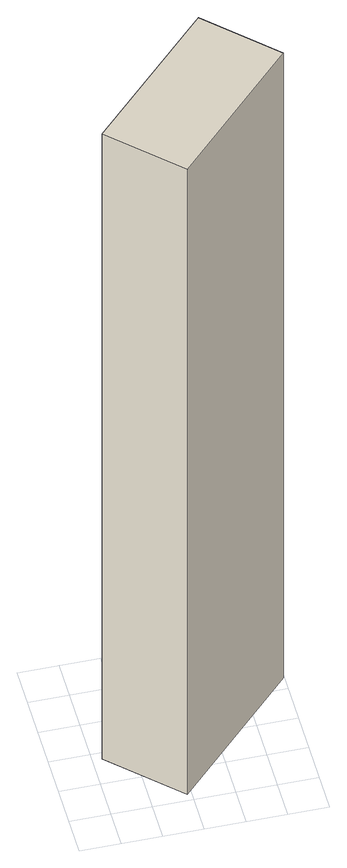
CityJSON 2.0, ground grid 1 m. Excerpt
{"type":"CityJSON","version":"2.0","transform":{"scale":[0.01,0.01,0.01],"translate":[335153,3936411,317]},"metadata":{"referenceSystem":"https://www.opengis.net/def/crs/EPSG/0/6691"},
"CityObjects":{
"building1":{"type":"Building","attributes":{"measuredHeight":25.5,"BuildingIDAttribute.prefecture":"14","BuildingIDAttribute.city":"14151","BuildingDetailAttribute.surveyYear":2015},"geometry":[{"type":"Solid","lod":"1","boundaries":[[[[0,1,2,3]],[[2,4,5,3]],[[1,6,4,2]],[[0,7,6,1]],[[3,5,7,0]],[[4,6,7,5]]]]}]}
},
"vertices":[
[332,496,11],[497,335,11],[188,19,11],[23,180,11],[188,19,2078],[23,180,2078],[497,335,2078],[332,496,2078]
]}
